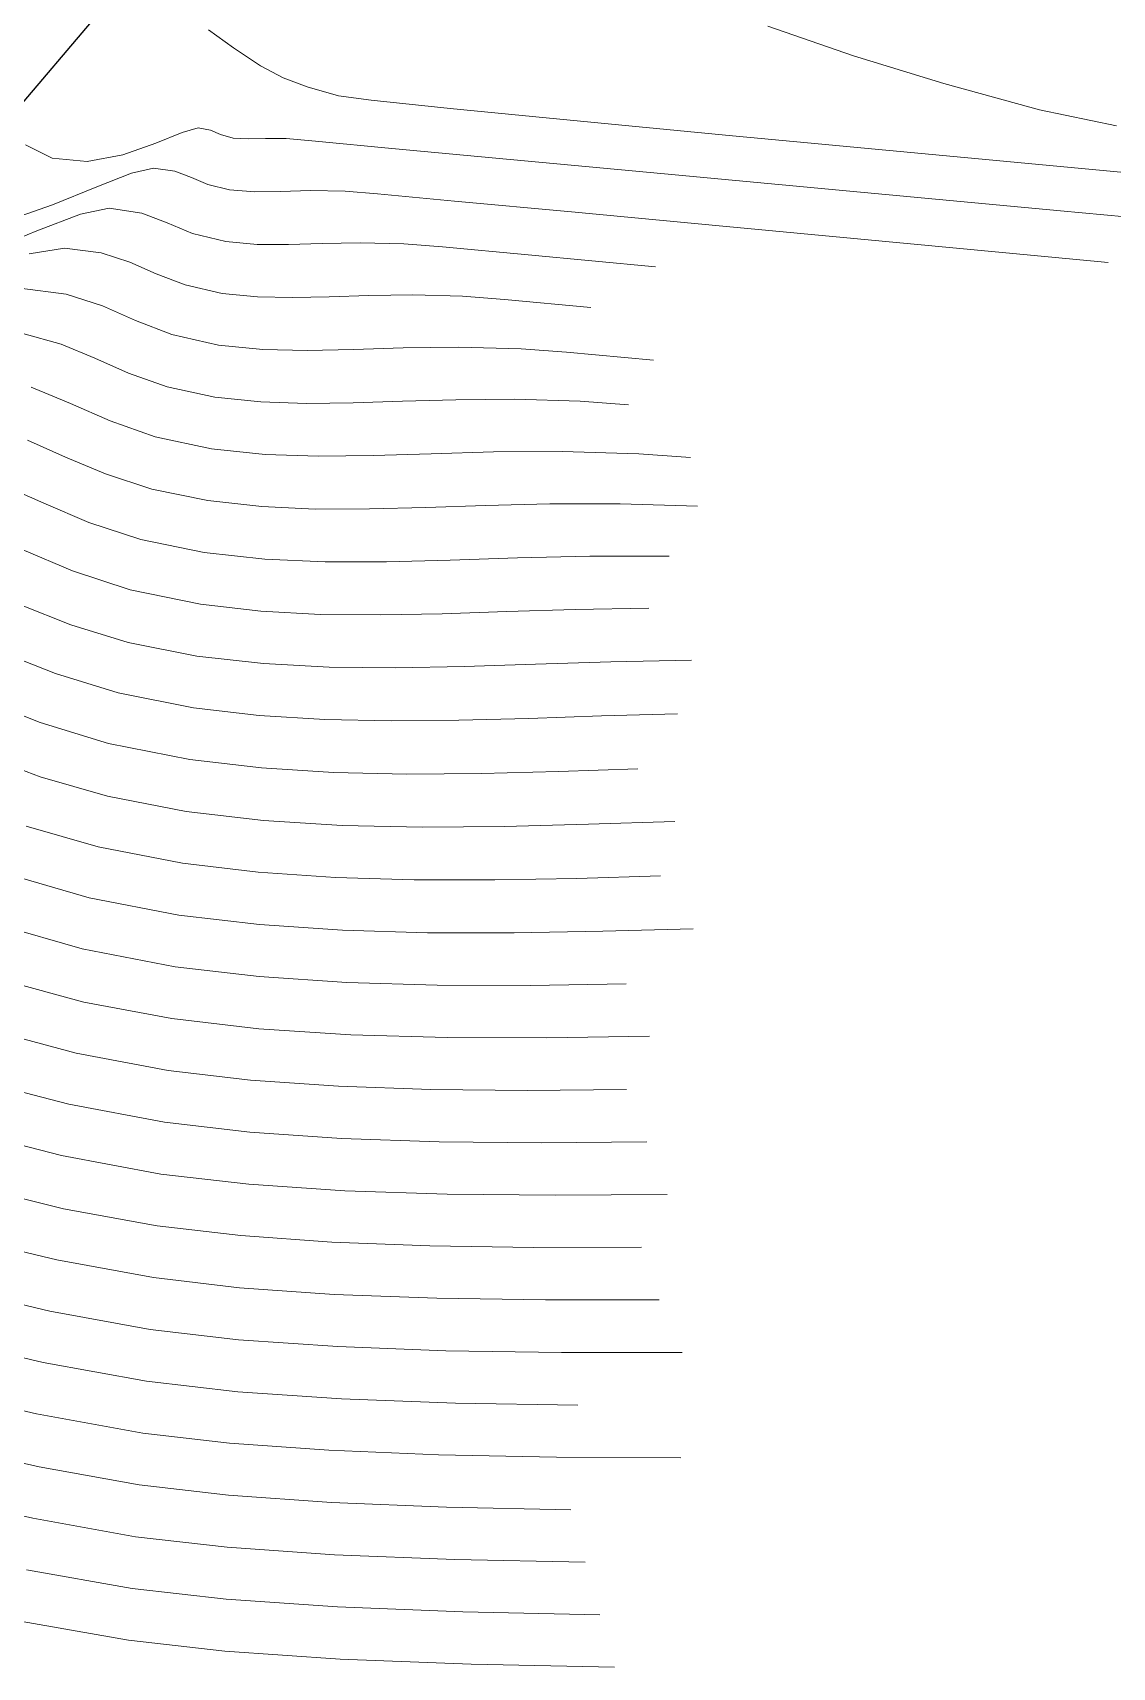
# Model space of a CAD drawing. Header units: metres. Extents: x 706327 to 709352, y 8490049 to 8490642.
# Drawn here: x 707726.7 to 707732.55, y 8490471.99 to 8490480.85 of the extents above; entities that cross this region are included whole.
import ezdxf

# ---------------------------------------------------------------- set-up
doc = ezdxf.new("R2010")
doc.units = ezdxf.units.M
for name, color, linetype in [('C-SSWR-PIPE-PATT', 7, 'Continuous'), ('C-TOPO-MAJR', 9, 'Continuous'), ('C-TOPO-MINR', 8, 'Continuous')]:
    doc.layers.add(name, color=color, linetype=linetype)

msp = doc.modelspace()

# ---------------------------------------------------------------- linework, layer by layer
at = {"layer": 'C-SSWR-PIPE-PATT', "elevation": 5839.497, "flags": 128}
msp.add_lwpolyline([(707838.779, 8490527.4268), (707793.2225, 8490530.7407), (707751.7582, 8490510.0202), (707751.7582, 8490510.0202), (707720.3221, 8490473.0398)], dxfattribs=at)
at = {"layer": 'C-TOPO-MAJR', "color": 34, "linetype": 'Continuous', "lineweight": 5}
for p, q in [((707727.6501, 8490480.8692, 5839.497), (707727.7864, 8490480.7706, 5839.497)), ((707727.7864, 8490480.7706, 5839.497), (707727.932, 8490480.6736, 5839.497)), ((707727.932, 8490480.6736, 5839.497), (707728.0549, 8490480.608, 5839.497)), ((707728.0549, 8490480.608, 5839.497), (707728.1856, 8490480.5588, 5839.497)), ((707728.1856, 8490480.5588, 5839.497), (707728.3545, 8490480.5109, 5839.497)), ((707728.3545, 8490480.5109, 5839.497), (707728.5315, 8490480.4879, 5839.497)), ((707728.5315, 8490480.4879, 5839.497), (707728.9596, 8490480.443, 5839.497)), ((707728.9596, 8490480.443, 5839.497), (707729.6093, 8490480.3788, 5839.497)), ((707729.6093, 8490480.3788, 5839.497), (707730.4512, 8490480.2981, 5839.497)), ((707730.4512, 8490480.2981, 5839.497), (707731.456, 8490480.2035, 5839.497)), ((707731.456, 8490480.2035, 5839.497), (707732.5943, 8490480.0977, 5839.497)), ((707726.629, 8490479.4684, 5839.497), (707726.8793, 8490479.436, 5839.497)), ((707726.8793, 8490479.436, 5839.497), (707727.0758, 8490479.3721, 5839.497)), ((707727.0758, 8490479.3721, 5839.497), (707727.2546, 8490479.2935, 5839.497)), ((707727.2546, 8490479.2935, 5839.497), (707727.4523, 8490479.2169, 5839.497)), ((707727.4523, 8490479.2169, 5839.497), (707727.7051, 8490479.159, 5839.497)), ((707727.7051, 8490479.159, 5839.497), (707727.9453, 8490479.1353, 5839.497)), ((707727.9453, 8490479.1353, 5839.497), (707728.1854, 8490479.1303, 5839.497)), ((707728.1854, 8490479.1303, 5839.497), (707728.4354, 8490479.1363, 5839.497)), ((707728.4354, 8490479.1363, 5839.497), (707728.7053, 8490479.1451, 5839.497)), ((707728.7053, 8490479.1451, 5839.497), (707729.0052, 8490479.1491, 5839.497)), ((707729.0052, 8490479.1491, 5839.497), (707729.3453, 8490479.1402, 5839.497)), ((707729.3453, 8490479.1402, 5839.497), (707729.5896, 8490479.1211, 5839.497)), ((707729.5896, 8490479.1211, 5839.497), (707730.0615, 8490479.0779, 5839.497)), ((707726.6405, 8490478.0514, 5839.497), (707726.9128, 8490477.9365, 5839.497)), ((707726.9128, 8490477.9365, 5839.497), (707727.2262, 8490477.8336, 5839.497)), ((707727.2262, 8490477.8336, 5839.497), (707727.6074, 8490477.755, 5839.497)), ((707727.6074, 8490477.755, 5839.497), (707727.9336, 8490477.7179, 5839.497)), ((707727.9336, 8490477.7179, 5839.497), (707728.2566, 8490477.7, 5839.497)), ((707729.2671, 8490477.715, 5839.497), (707729.6379, 8490477.7269, 5839.497)), ((707729.6379, 8490477.7269, 5839.497), (707730.0358, 8490477.7343, 5839.497)), ((707728.2566, 8490477.7, 5839.497), (707728.5825, 8490477.6968, 5839.497)), ((707728.5825, 8490477.6968, 5839.497), (707728.9173, 8490477.7034, 5839.497)), ((707728.9173, 8490477.7034, 5839.497), (707729.2671, 8490477.715, 5839.497)), ((707726.6626, 8490476.5523, 5839.497), (707727.0525, 8490476.4393, 5839.497)), ((707727.0525, 8490476.4393, 5839.497), (707727.5097, 8490476.351, 5839.497)), ((707727.5097, 8490476.351, 5839.497), (707727.9203, 8490476.3024, 5839.497)), ((707727.9203, 8490476.3024, 5839.497), (707728.3387, 8490476.2736, 5839.497)), ((707728.3387, 8490476.2736, 5839.497), (707728.7655, 8490476.2609, 5839.497)), ((707728.7655, 8490476.2609, 5839.497), (707729.201, 8490476.2606, 5839.497)), ((707729.201, 8490476.2606, 5839.497), (707729.6456, 8490476.2689, 5839.497)), ((707729.6456, 8490476.2689, 5839.497), (707730.0998, 8490476.2821, 5839.497)), ((707726.3997, 8490475.1736, 5839.497), (707726.8939, 8490475.0442, 5839.497)), ((707726.8939, 8490475.0442, 5839.497), (707727.4119, 8490474.947, 5839.497)), ((707727.4119, 8490474.947, 5839.497), (707727.874, 8490474.893, 5839.497)), ((707727.874, 8490474.893, 5839.497), (707728.3719, 8490474.8586, 5839.497)), ((707728.3719, 8490474.8586, 5839.497), (707728.9001, 8490474.8406, 5839.497)), ((707728.9001, 8490474.8406, 5839.497), (707729.4532, 8490474.8356, 5839.497)), ((707729.4532, 8490474.8356, 5839.497), (707730.0258, 8490474.8404, 5839.497)), ((707726.1652, 8490473.7851, 5839.497), (707726.7547, 8490473.6448, 5839.497)), ((707726.7547, 8490473.6448, 5839.497), (707727.3142, 8490473.543, 5839.497)), ((707727.3142, 8490473.543, 5839.497), (707727.8087, 8490473.4861, 5839.497)), ((707727.8087, 8490473.4861, 5839.497), (707728.3707, 8490473.4475, 5839.497)), ((707728.3707, 8490473.4475, 5839.497), (707728.9886, 8490473.4244, 5839.497)), ((707728.9886, 8490473.4244, 5839.497), (707729.6511, 8490473.4143, 5839.497)), ((707726.6308, 8490472.2434, 5839.497), (707727.2165, 8490472.139, 5839.497)), ((707727.2165, 8490472.139, 5839.497), (707727.7388, 8490472.0798, 5839.497)), ((707727.7388, 8490472.0798, 5839.497), (707728.3638, 8490472.0371, 5839.497)), ((707728.3638, 8490472.0371, 5839.497), (707729.0735, 8490472.0087, 5839.497)), ((707729.0735, 8490472.0087, 5839.497), (707729.8497, 8490471.9925, 5839.497))]:
    msp.add_line(p, q, dxfattribs=at)
at = {"layer": 'C-TOPO-MINR', "color": 136, "linetype": 'Continuous', "lineweight": 0}
for p, q in [((707730.6802, 8490480.8884, 5839.497), (707731.1457, 8490480.7286, 5839.497)), ((707731.1457, 8490480.7286, 5839.497), (707731.6351, 8490480.5782, 5839.497)), ((707731.6351, 8490480.5782, 5839.497), (707732.1531, 8490480.4346, 5839.497)), ((707732.1531, 8490480.4346, 5839.497), (707732.5692, 8490480.3483, 5839.497)), ((707727.3654, 8490480.2539, 5839.497), (707727.5079, 8490480.312, 5839.497)), ((707727.5079, 8490480.312, 5839.497), (707727.5939, 8490480.3366, 5839.497)), ((707727.5939, 8490480.3366, 5839.497), (707727.6617, 8490480.3239, 5839.497)), ((707727.6617, 8490480.3239, 5839.497), (707727.7149, 8490480.3012, 5839.497)), ((707727.7149, 8490480.3012, 5839.497), (707727.7832, 8490480.2822, 5839.497)), ((707726.6581, 8490480.2455, 5839.497), (707726.8027, 8490480.173, 5839.497)), ((707727.1867, 8490480.1917, 5839.497), (707727.3654, 8490480.2539, 5839.497)), ((707727.7832, 8490480.2822, 5839.497), (707727.8677, 8490480.2771, 5839.497)), ((707727.8677, 8490480.2771, 5839.497), (707727.9592, 8490480.2798, 5839.497)), ((707727.9592, 8490480.2798, 5839.497), (707728.0718, 8490480.2789, 5839.497)), ((707728.0718, 8490480.2789, 5839.497), (707728.23, 8490480.2647, 5839.497)), ((707728.23, 8490480.2647, 5839.497), (707728.6442, 8490480.2263, 5839.497)), ((707728.6442, 8490480.2263, 5839.497), (707729.2848, 8490480.1665, 5839.497)), ((707726.8027, 8490480.173, 5839.497), (707726.9923, 8490480.155, 5839.497)), ((707726.9923, 8490480.155, 5839.497), (707727.1867, 8490480.1917, 5839.497)), ((707727.2338, 8490480.0916, 5839.497), (707727.3527, 8490480.1196, 5839.497)), ((707727.3527, 8490480.1196, 5839.497), (707727.4685, 8490480.102, 5839.497)), ((707729.2848, 8490480.1665, 5839.497), (707730.1219, 8490480.0882, 5839.497)), ((707727.0458, 8490480.0172, 5839.497), (707727.2338, 8490480.0916, 5839.497)), ((707727.4685, 8490480.102, 5839.497), (707727.5575, 8490480.0681, 5839.497)), ((707727.5575, 8490480.0681, 5839.497), (707727.6468, 8490480.0304, 5839.497)), ((707727.6468, 8490480.0304, 5839.497), (707727.7637, 8490480.0014, 5839.497)), ((707730.1219, 8490480.0882, 5839.497), (707731.1258, 8490479.9945, 5839.497)), ((707726.8049, 8490479.9197, 5839.497), (707727.0458, 8490480.0172, 5839.497)), ((707727.7637, 8490480.0014, 5839.497), (707727.9011, 8490479.9907, 5839.497)), ((707727.9011, 8490479.9907, 5839.497), (707728.0426, 8490479.9927, 5839.497)), ((707728.0426, 8490479.9927, 5839.497), (707728.2013, 8490479.9973, 5839.497)), ((707728.2013, 8490479.9973, 5839.497), (707728.3902, 8490479.9942, 5839.497)), ((707728.3902, 8490479.9942, 5839.497), (707728.5652, 8490479.9792, 5839.497)), ((707728.5652, 8490479.9792, 5839.497), (707728.9836, 8490479.9406, 5839.497)), ((707728.9836, 8490479.9406, 5839.497), (707729.6172, 8490479.8812, 5839.497)), ((707731.1258, 8490479.9945, 5839.497), (707732.2667, 8490479.8882, 5839.497)), ((707726.5272, 8490479.8224, 5839.497), (707726.8049, 8490479.9197, 5839.497)), ((707726.72, 8490479.7783, 5839.497), (707726.9577, 8490479.8695, 5839.497)), ((707726.9577, 8490479.8695, 5839.497), (707727.1115, 8490479.9025, 5839.497)), ((707727.1115, 8490479.9025, 5839.497), (707727.2897, 8490479.8754, 5839.497)), ((707727.2897, 8490479.8754, 5839.497), (707727.4267, 8490479.8233, 5839.497)), ((707729.6172, 8490479.8812, 5839.497), (707730.4375, 8490479.8039, 5839.497)), ((707732.2667, 8490479.8882, 5839.497), (707733.5149, 8490479.7724, 5839.497)), ((707726.4153, 8490479.6531, 5839.497), (707726.72, 8490479.7783, 5839.497)), ((707727.4267, 8490479.8233, 5839.497), (707727.5643, 8490479.7652, 5839.497)), ((707727.5643, 8490479.7652, 5839.497), (707727.7442, 8490479.7206, 5839.497)), ((707730.4375, 8490479.8039, 5839.497), (707731.4163, 8490479.7115, 5839.497)), ((707726.6795, 8490479.654, 5839.497), (707726.8702, 8490479.6854, 5839.497)), ((707726.8702, 8490479.6854, 5839.497), (707727.069, 8490479.6597, 5839.497)), ((707727.7442, 8490479.7206, 5839.497), (707727.9135, 8490479.7053, 5839.497)), ((707727.9135, 8490479.7053, 5839.497), (707728.0843, 8490479.7046, 5839.497)), ((707728.0843, 8490479.7046, 5839.497), (707728.267, 8490479.7104, 5839.497)), ((707728.267, 8490479.7104, 5839.497), (707728.4716, 8490479.7148, 5839.497)), ((707728.4716, 8490479.7148, 5839.497), (707728.7085, 8490479.7095, 5839.497)), ((707728.7085, 8490479.7095, 5839.497), (707728.9181, 8490479.6921, 5839.497)), ((707728.9181, 8490479.6921, 5839.497), (707729.3831, 8490479.6493, 5839.497)), ((707731.4163, 8490479.7115, 5839.497), (707732.5251, 8490479.6071, 5839.497)), ((707727.069, 8490479.6597, 5839.497), (707727.225, 8490479.609, 5839.497)), ((707727.225, 8490479.609, 5839.497), (707727.367, 8490479.5466, 5839.497)), ((707729.3831, 8490479.6493, 5839.497), (707730.072, 8490479.5843, 5839.497)), ((707727.367, 8490479.5466, 5839.497), (707727.5239, 8490479.4858, 5839.497)), ((707727.5239, 8490479.4858, 5839.497), (707727.7246, 8490479.4398, 5839.497)), ((707727.7246, 8490479.4398, 5839.497), (707727.9154, 8490479.4209, 5839.497)), ((707727.9154, 8490479.4209, 5839.497), (707728.106, 8490479.417, 5839.497)), ((707728.106, 8490479.417, 5839.497), (707728.3045, 8490479.4217, 5839.497)), ((707728.3045, 8490479.4217, 5839.497), (707728.5188, 8490479.4288, 5839.497)), ((707728.5188, 8490479.4288, 5839.497), (707728.7569, 8490479.4319, 5839.497)), ((707728.7569, 8490479.4319, 5839.497), (707729.0269, 8490479.4248, 5839.497)), ((707729.0269, 8490479.4248, 5839.497), (707729.2538, 8490479.4066, 5839.497)), ((707729.2538, 8490479.4066, 5839.497), (707729.7223, 8490479.3636, 5839.497)), ((707726.6451, 8490479.222, 5839.497), (707726.8521, 8490479.1639, 5839.497)), ((707726.8521, 8490479.1639, 5839.497), (707727.0343, 8490479.0888, 5839.497)), ((707727.0343, 8490479.0888, 5839.497), (707727.2171, 8490479.0084, 5839.497)), ((707727.2171, 8490479.0084, 5839.497), (707727.4257, 8490478.9343, 5839.497)), ((707726.6902, 8490478.9319, 5839.497), (707726.9036, 8490478.844, 5839.497)), ((707727.4257, 8490478.9343, 5839.497), (707727.6855, 8490478.8782, 5839.497)), ((707727.6855, 8490478.8782, 5839.497), (707727.9342, 8490478.8521, 5839.497)), ((707726.9036, 8490478.844, 5839.497), (707727.1175, 8490478.7498, 5839.497)), ((707727.9342, 8490478.8521, 5839.497), (707728.1814, 8490478.8436, 5839.497)), ((707728.1814, 8490478.8436, 5839.497), (707728.4349, 8490478.8467, 5839.497)), ((707728.4349, 8490478.8467, 5839.497), (707728.7021, 8490478.8555, 5839.497)), ((707728.7021, 8490478.8555, 5839.497), (707728.9909, 8490478.8639, 5839.497)), ((707728.9909, 8490478.8639, 5839.497), (707729.3089, 8490478.8659, 5839.497)), ((707729.3089, 8490478.8659, 5839.497), (707729.6636, 8490478.8555, 5839.497)), ((707729.6636, 8490478.8555, 5839.497), (707729.9254, 8490478.8355, 5839.497)), ((707727.1175, 8490478.7498, 5839.497), (707727.3618, 8490478.663, 5839.497)), ((707726.6699, 8490478.6441, 5839.497), (707726.8758, 8490478.5529, 5839.497)), ((707727.3618, 8490478.663, 5839.497), (707727.666, 8490478.5974, 5839.497)), ((707726.8758, 8490478.5529, 5839.497), (707727.0929, 8490478.4613, 5839.497)), ((707727.666, 8490478.5974, 5839.497), (707727.9571, 8490478.5668, 5839.497)), ((707727.9571, 8490478.5668, 5839.497), (707728.2466, 8490478.5568, 5839.497)), ((707728.2466, 8490478.5568, 5839.497), (707728.5433, 8490478.5605, 5839.497)), ((707728.5433, 8490478.5605, 5839.497), (707728.8563, 8490478.5708, 5839.497)), ((707728.8563, 8490478.5708, 5839.497), (707729.1944, 8490478.5806, 5839.497)), ((707729.1944, 8490478.5806, 5839.497), (707729.5667, 8490478.583, 5839.497)), ((707729.5667, 8490478.583, 5839.497), (707729.982, 8490478.5708, 5839.497)), ((707729.982, 8490478.5708, 5839.497), (707730.2612, 8490478.55, 5839.497)), ((707727.0929, 8490478.4613, 5839.497), (707727.3426, 8490478.3792, 5839.497)), ((707726.526, 8490478.405, 5839.497), (707726.7581, 8490478.3022, 5839.497)), ((707727.3426, 8490478.3792, 5839.497), (707727.6464, 8490478.3166, 5839.497)), ((707726.7581, 8490478.3022, 5839.497), (707727.0029, 8490478.1989, 5839.497)), ((707727.6464, 8490478.3166, 5839.497), (707727.9387, 8490478.2844, 5839.497)), ((707727.9387, 8490478.2844, 5839.497), (707728.2285, 8490478.2712, 5839.497)), ((707728.2285, 8490478.2712, 5839.497), (707728.5226, 8490478.2714, 5839.497)), ((707728.5226, 8490478.2714, 5839.497), (707728.8281, 8490478.2798, 5839.497)), ((707728.8281, 8490478.2798, 5839.497), (707729.1517, 8490478.2908, 5839.497)), ((707729.1517, 8490478.2908, 5839.497), (707729.5004, 8490478.2992, 5839.497)), ((707729.5004, 8490478.2992, 5839.497), (707729.881, 8490478.2994, 5839.497)), ((707729.881, 8490478.2994, 5839.497), (707730.3004, 8490478.2861, 5839.497)), ((707727.0029, 8490478.1989, 5839.497), (707727.2844, 8490478.1064, 5839.497)), ((707727.2844, 8490478.1064, 5839.497), (707727.6269, 8490478.0358, 5839.497)), ((707727.6269, 8490478.0358, 5839.497), (707727.9563, 8490477.9996, 5839.497)), ((707727.9563, 8490477.9996, 5839.497), (707728.283, 8490477.9846, 5839.497)), ((707728.283, 8490477.9846, 5839.497), (707728.6147, 8490477.9849, 5839.497)), ((707728.6147, 8490477.9849, 5839.497), (707728.959, 8490477.9943, 5839.497)), ((707728.959, 8490477.9943, 5839.497), (707729.3239, 8490478.0068, 5839.497)), ((707729.3239, 8490478.0068, 5839.497), (707729.7169, 8490478.0162, 5839.497)), ((707729.7169, 8490478.0162, 5839.497), (707730.146, 8490478.0164, 5839.497)), ((707726.6319, 8490477.7526, 5839.497), (707726.9037, 8490477.644, 5839.497)), ((707726.9037, 8490477.644, 5839.497), (707727.2157, 8490477.5482, 5839.497)), ((707727.2157, 8490477.5482, 5839.497), (707727.5878, 8490477.4742, 5839.497)), ((707726.5243, 8490477.4974, 5839.497), (707726.8211, 8490477.3789, 5839.497)), ((707727.5878, 8490477.4742, 5839.497), (707727.9476, 8490477.4333, 5839.497)), ((707729.8304, 8490477.4429, 5839.497), (707730.2681, 8490477.4512, 5839.497)), ((707726.8211, 8490477.3789, 5839.497), (707727.1619, 8490477.2742, 5839.497)), ((707727.9476, 8490477.4333, 5839.497), (707728.3045, 8490477.4136, 5839.497)), ((707728.3045, 8490477.4136, 5839.497), (707728.6649, 8490477.4099, 5839.497)), ((707728.6649, 8490477.4099, 5839.497), (707729.0351, 8490477.4171, 5839.497)), ((707729.0351, 8490477.4171, 5839.497), (707729.4215, 8490477.4298, 5839.497)), ((707729.4215, 8490477.4298, 5839.497), (707729.8304, 8490477.4429, 5839.497)), ((707727.1619, 8490477.2742, 5839.497), (707727.5683, 8490477.1934, 5839.497)), ((707726.4167, 8490477.2423, 5839.497), (707726.7386, 8490477.1137, 5839.497)), ((707727.5683, 8490477.1934, 5839.497), (707727.9242, 8490477.1519, 5839.497)), ((707726.7386, 8490477.1137, 5839.497), (707727.1081, 8490477.0002, 5839.497)), ((707727.9242, 8490477.1519, 5839.497), (707728.2802, 8490477.1295, 5839.497)), ((707728.2802, 8490477.1295, 5839.497), (707728.6401, 8490477.1222, 5839.497)), ((707728.6401, 8490477.1222, 5839.497), (707729.0073, 8490477.1258, 5839.497)), ((707729.0073, 8490477.1258, 5839.497), (707729.3857, 8490477.1362, 5839.497)), ((707729.3857, 8490477.1362, 5839.497), (707729.779, 8490477.1493, 5839.497)), ((707729.779, 8490477.1493, 5839.497), (707730.1907, 8490477.1611, 5839.497)), ((707726.4206, 8490476.9398, 5839.497), (707726.7392, 8490476.8196, 5839.497)), ((707727.1081, 8490477.0002, 5839.497), (707727.5487, 8490476.9126, 5839.497)), ((707727.5487, 8490476.9126, 5839.497), (707727.9367, 8490476.8675, 5839.497)), ((707727.9367, 8490476.8675, 5839.497), (707728.3277, 8490476.843, 5839.497)), ((707728.3277, 8490476.843, 5839.497), (707728.7246, 8490476.8347, 5839.497)), ((707728.7246, 8490476.8347, 5839.497), (707729.1301, 8490476.8382, 5839.497)), ((707729.1301, 8490476.8382, 5839.497), (707729.5467, 8490476.8492, 5839.497)), ((707729.5467, 8490476.8492, 5839.497), (707729.9773, 8490476.8633, 5839.497)), ((707726.7392, 8490476.8196, 5839.497), (707727.1028, 8490476.7141, 5839.497)), ((707727.1028, 8490476.7141, 5839.497), (707727.5292, 8490476.6318, 5839.497)), ((707727.5292, 8490476.6318, 5839.497), (707727.9492, 8490476.5831, 5839.497)), ((707727.9492, 8490476.5831, 5839.497), (707728.3755, 8490476.5565, 5839.497)), ((707729.7087, 8490476.5622, 5839.497), (707730.1767, 8490476.5771, 5839.497)), ((707728.3755, 8490476.5565, 5839.497), (707728.8097, 8490476.5472, 5839.497)), ((707728.8097, 8490476.5472, 5839.497), (707729.2536, 8490476.5507, 5839.497)), ((707729.2536, 8490476.5507, 5839.497), (707729.7087, 8490476.5622, 5839.497)), ((707726.5892, 8490476.2845, 5839.497), (707727.0047, 8490476.164, 5839.497)), ((707727.0047, 8490476.164, 5839.497), (707727.4901, 8490476.0702, 5839.497)), ((707727.4901, 8490476.0702, 5839.497), (707727.9274, 8490476.0187, 5839.497)), ((707726.5275, 8490476.0144, 5839.497), (707726.9662, 8490475.8873, 5839.497)), ((707727.9274, 8490476.0187, 5839.497), (707728.3763, 8490475.988, 5839.497)), ((707728.3763, 8490475.988, 5839.497), (707728.8363, 8490475.9742, 5839.497)), ((707728.8363, 8490475.9742, 5839.497), (707729.3068, 8490475.9736, 5839.497)), ((707729.3068, 8490475.9736, 5839.497), (707729.7873, 8490475.9821, 5839.497)), ((707729.7873, 8490475.9821, 5839.497), (707730.2772, 8490475.996, 5839.497)), ((707726.9662, 8490475.8873, 5839.497), (707727.4706, 8490475.7894, 5839.497)), ((707727.4706, 8490475.7894, 5839.497), (707727.9254, 8490475.7362, 5839.497)), ((707726.5444, 8490475.7158, 5839.497), (707726.9745, 8490475.5987, 5839.497)), ((707727.9254, 8490475.7362, 5839.497), (707728.3992, 8490475.7044, 5839.497)), ((707728.3992, 8490475.7044, 5839.497), (707728.8899, 8490475.6901, 5839.497)), ((707728.8899, 8490475.6901, 5839.497), (707729.3952, 8490475.6892, 5839.497)), ((707729.3952, 8490475.6892, 5839.497), (707729.9132, 8490475.6977, 5839.497)), ((707726.9745, 8490475.5987, 5839.497), (707727.451, 8490475.5086, 5839.497)), ((707727.451, 8490475.5086, 5839.497), (707727.9231, 8490475.4538, 5839.497)), ((707726.4719, 8490475.4448, 5839.497), (707726.934, 8490475.3215, 5839.497)), ((707727.9231, 8490475.4538, 5839.497), (707728.4218, 8490475.421, 5839.497)), ((707728.4218, 8490475.421, 5839.497), (707728.9431, 8490475.406, 5839.497)), ((707729.4835, 8490475.4049, 5839.497), (707730.0391, 8490475.4134, 5839.497)), ((707728.9431, 8490475.406, 5839.497), (707729.4835, 8490475.4049, 5839.497)), ((707726.934, 8490475.3215, 5839.497), (707727.4315, 8490475.2278, 5839.497)), ((707727.4315, 8490475.2278, 5839.497), (707727.8785, 8490475.1752, 5839.497)), ((707727.8785, 8490475.1752, 5839.497), (707728.3546, 8490475.1418, 5839.497)), ((707728.3546, 8490475.1418, 5839.497), (707728.8556, 8490475.1244, 5839.497)), ((707728.8556, 8490475.1244, 5839.497), (707729.3775, 8490475.1198, 5839.497)), ((707729.3775, 8490475.1198, 5839.497), (707729.9159, 8490475.1246, 5839.497)), ((707726.328, 8490474.9024, 5839.497), (707726.854, 8490474.7669, 5839.497)), ((707726.854, 8490474.7669, 5839.497), (707727.3924, 8490474.6662, 5839.497)), ((707727.3924, 8490474.6662, 5839.497), (707727.8693, 8490474.6108, 5839.497)), ((707726.3578, 8490474.6031, 5839.497), (707726.8652, 8490474.4784, 5839.497)), ((707727.8693, 8490474.6108, 5839.497), (707728.3889, 8490474.5755, 5839.497)), ((707728.3889, 8490474.5755, 5839.497), (707728.9443, 8490474.5569, 5839.497)), ((707728.9443, 8490474.5569, 5839.497), (707729.5288, 8490474.5515, 5839.497)), ((707729.5288, 8490474.5515, 5839.497), (707730.1356, 8490474.5562, 5839.497)), ((707726.8652, 8490474.4784, 5839.497), (707727.3729, 8490474.3854, 5839.497)), ((707727.3729, 8490474.3854, 5839.497), (707727.8248, 8490474.3323, 5839.497)), ((707726.2933, 8490474.3305, 5839.497), (707726.8282, 8490474.2006, 5839.497)), ((707727.8248, 8490474.3323, 5839.497), (707728.3195, 8490474.2968, 5839.497)), ((707728.3195, 8490474.2968, 5839.497), (707728.8505, 8490474.2763, 5839.497)), ((707728.8505, 8490474.2763, 5839.497), (707729.4116, 8490474.268, 5839.497)), ((707729.4116, 8490474.268, 5839.497), (707729.9963, 8490474.2693, 5839.497)), ((707726.8282, 8490474.2006, 5839.497), (707727.3533, 8490474.1046, 5839.497)), ((707727.3533, 8490474.1046, 5839.497), (707727.8183, 8490474.0503, 5839.497)), ((707726.2291, 8490474.0578, 5839.497), (707726.7913, 8490473.9227, 5839.497)), ((707727.8183, 8490474.0503, 5839.497), (707728.3322, 8490474.0139, 5839.497)), ((707728.3322, 8490474.0139, 5839.497), (707728.8875, 8490473.9927, 5839.497)), ((707726.7913, 8490473.9227, 5839.497), (707727.3338, 8490473.8238, 5839.497)), ((707728.8875, 8490473.9927, 5839.497), (707729.4768, 8490473.9841, 5839.497)), ((707729.4768, 8490473.9841, 5839.497), (707730.0925, 8490473.9853, 5839.497)), ((707727.3338, 8490473.8238, 5839.497), (707727.8134, 8490473.7682, 5839.497)), ((707727.8134, 8490473.7682, 5839.497), (707728.351, 8490473.7307, 5839.497)), ((707728.351, 8490473.7307, 5839.497), (707728.9371, 8490473.7086, 5839.497)), ((707728.9371, 8490473.7086, 5839.497), (707729.5622, 8490473.6993, 5839.497)), ((707729.5622, 8490473.6993, 5839.497), (707730.217, 8490473.6998, 5839.497)), ((707726.1016, 8490473.5124, 5839.497), (707726.7182, 8490473.3669, 5839.497)), ((707726.7182, 8490473.3669, 5839.497), (707727.2947, 8490473.2622, 5839.497)), ((707726.1483, 8490473.212, 5839.497), (707726.7336, 8490473.0783, 5839.497)), ((707727.2947, 8490473.2622, 5839.497), (707727.7647, 8490473.2075, 5839.497)), ((707727.7647, 8490473.2075, 5839.497), (707728.3022, 8490473.1689, 5839.497)), ((707728.3022, 8490473.1689, 5839.497), (707728.8962, 8490473.1442, 5839.497)), ((707728.8962, 8490473.1442, 5839.497), (707729.5358, 8490473.1313, 5839.497)), ((707729.5358, 8490473.1313, 5839.497), (707730.21, 8490473.1278, 5839.497)), ((707726.7336, 8490473.0783, 5839.497), (707727.2752, 8490472.9814, 5839.497)), ((707726.0903, 8490472.9382, 5839.497), (707726.6993, 8490472.8, 5839.497)), ((707727.2752, 8490472.9814, 5839.497), (707727.7584, 8490472.9256, 5839.497)), ((707727.7584, 8490472.9256, 5839.497), (707728.3177, 8490472.8859, 5839.497)), ((707728.3177, 8490472.8859, 5839.497), (707728.9404, 8490472.8603, 5839.497)), ((707728.9404, 8490472.8603, 5839.497), (707729.6139, 8490472.8465, 5839.497)), ((707726.6993, 8490472.8, 5839.497), (707727.2556, 8490472.7006, 5839.497)), ((707727.2556, 8490472.7006, 5839.497), (707727.7519, 8490472.6436, 5839.497)), ((707727.7519, 8490472.6436, 5839.497), (707728.3331, 8490472.6029, 5839.497)), ((707728.3331, 8490472.6029, 5839.497), (707728.9846, 8490472.5764, 5839.497)), ((707726.6651, 8490472.5217, 5839.497), (707727.2361, 8490472.4198, 5839.497)), ((707728.9846, 8490472.5764, 5839.497), (707729.6921, 8490472.5618, 5839.497)), ((707727.2361, 8490472.4198, 5839.497), (707727.7454, 8490472.3617, 5839.497)), ((707727.7454, 8490472.3617, 5839.497), (707728.3485, 8490472.32, 5839.497)), ((707728.3485, 8490472.32, 5839.497), (707729.029, 8490472.2925, 5839.497)), ((707729.029, 8490472.2925, 5839.497), (707729.7707, 8490472.2771, 5839.497))]:
    msp.add_line(p, q, dxfattribs=at)

doc.saveas('drawing.dxf')
